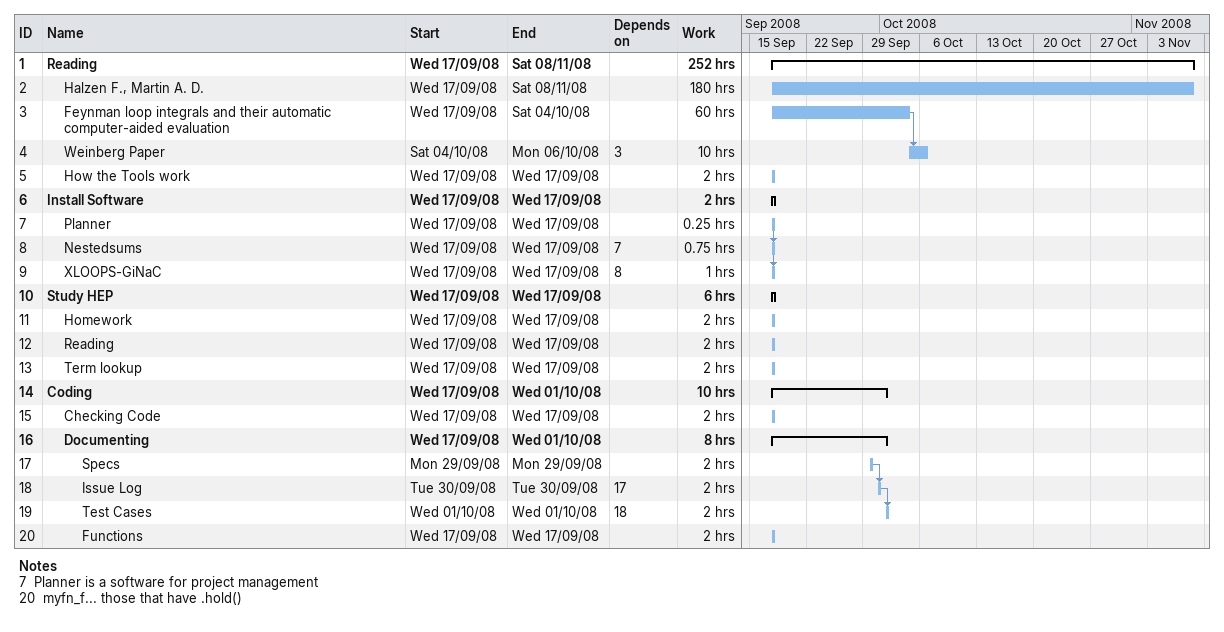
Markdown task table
| ID | Level | Task | Start | Finish | Predecessors | Work (h) |
|---|---|---|---|---|---|---|
| 1 | 1 | **Reading** | 2008-09-17 | 2008-11-08 |  | 252 |
| 2 | 2 | Halzen F., Martin A. D. | 2008-09-17 | 2008-11-08 |  | 180 |
| 3 | 2 | Feynman loop integrals and their automatic computer-aided evaluation | 2008-09-17 | 2008-10-04 |  | 60 |
| 4 | 2 | Weinberg Paper | 2008-10-04 | 2008-10-06 | 3 | 10 |
| 5 | 2 | How the Tools work | 2008-09-17 | 2008-09-17 |  | 2 |
| 6 | 1 | **Install Software** | 2008-09-17 | 2008-09-17 |  | 2 |
| 7 | 2 | Planner | 2008-09-17 | 2008-09-17 |  | 0.25 |
| 8 | 2 | Nestedsums | 2008-09-17 | 2008-09-17 | 7 | 0.75 |
| 9 | 2 | XLOOPS-GiNaC | 2008-09-17 | 2008-09-17 | 8 | 1 |
| 10 | 1 | **Study HEP** | 2008-09-17 | 2008-09-17 |  | 6 |
| 11 | 2 | Homework | 2008-09-17 | 2008-09-17 |  | 2 |
| 12 | 2 | Reading | 2008-09-17 | 2008-09-17 |  | 2 |
| 13 | 2 | Term lookup | 2008-09-17 | 2008-09-17 |  | 2 |
| 14 | 1 | **Coding** | 2008-09-17 | 2008-10-01 |  | 10 |
| 15 | 2 | Checking Code | 2008-09-17 | 2008-09-17 |  | 2 |
| 16 | 2 | **Documenting** | 2008-09-17 | 2008-10-01 |  | 8 |
| 17 | 3 | Specs | 2008-09-29 | 2008-09-29 |  | 2 |
| 18 | 3 | Issue Log | 2008-09-30 | 2008-09-30 | 17 | 2 |
| 19 | 3 | Test Cases | 2008-10-01 | 2008-10-01 | 18 | 2 |
| 20 | 3 | Functions | 2008-09-17 | 2008-09-17 |  | 2 |

Notes
- 7: Planner is a software for project management
- 20: myfn_f... those that have .hold()
